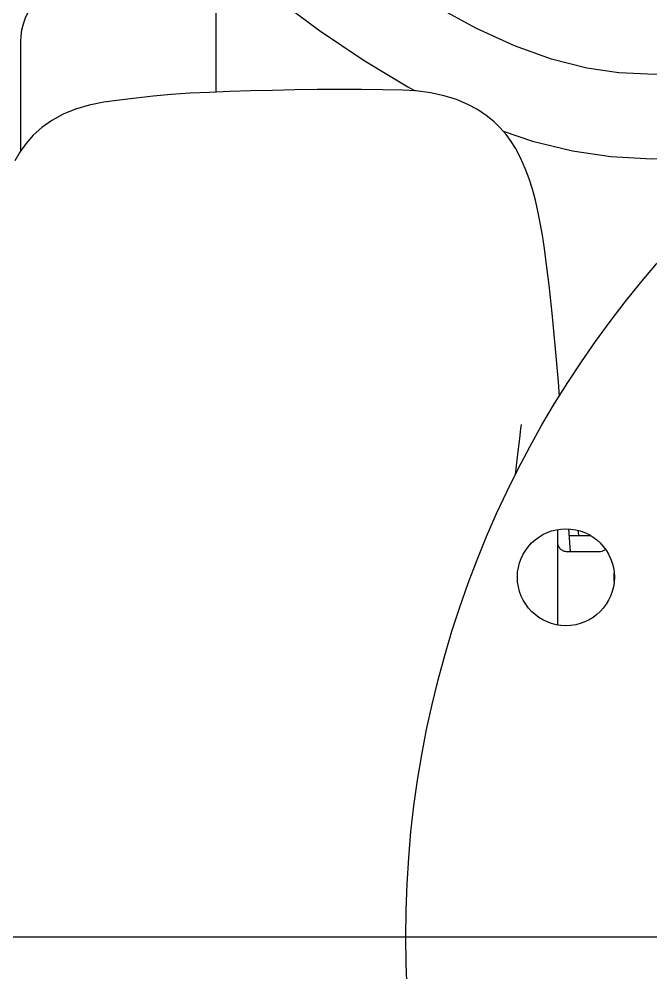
# Model space of a CAD drawing. Header units: millimetres. Extents: x 156850 to 204135, y 56350 to 74150.
# Drawn here: x 174569.9 to 174671.2, y 62197.2 to 62350.3 of the extents above; entities that cross this region are included whole.
import ezdxf

# ---------------------------------------------------------------- set-up
doc = ezdxf.new("R2010")
doc.units = ezdxf.units.MM
doc.header["$LTSCALE"] = 150
doc.linetypes.add('X-2F-PLAN$0$CENTER', pattern=[2, 1.25, -0.25, 0.25, -0.25])
doc.layers.add('-----33 Equipment', color=5, linetype='Continuous')

# ---------------------------------------------------------------- blocks, each defined once
blk = doc.blocks.new('X-2F-PLAN$0$A$C73FA2420')
at = {"color": 0, "linetype": 'X-2F-PLAN$0$CENTER', "ltscale": 2}
blk.add_line((2448.73, 1095.97), (2448.73, 580.58), dxfattribs=at)
at = {"color": 0, "linetype": 'Continuous'}
for p, q in [((2574.95, 1068.14), (2592.48, 1068.14)), ((2584.35, 1036.78), (2598.73, 1036.78)), ((2529.24, 988.03), (2529.24, 988.03)), ((2575.35, 988.78), (2575.35, 988.78)), ((2498.81, 981.98), (2508.54, 981.98)), ((2508.54, 981.98), (2512.07, 981.98)), ((2512.07, 981.98), (2514.13, 981.98)), ((2510.54, 975.35), (2510.55, 980.46)), ((2510.55, 979.95), (2514.22, 980.19)), ((2513.13, 976.68), (2513.13, 980.11)), ((2505.79, 972.94), (2507.15, 972.94))]:
    blk.add_line(p, q, dxfattribs=at)
for points in [[(2587.45, 972.21), (2588.21, 977.32), (2589.64, 982.97), (2591.79, 988.95), (2594.62, 995.12), (2598.06, 1001.39)], [(2640.75, 1089.08), (2641.15, 1087.33), (2641.16, 1085.45), (2640.81, 1083.32), (2640.06, 1080.85), (2638.82, 1077.95), (2637.03, 1074.6), (2634.69, 1070.86), (2631.81, 1066.77), (2628.44, 1062.33), (2624.6, 1057.56), (2620.33, 1052.43), (2615.61, 1046.86), (2610.46, 1040.77), (2605.02, 1034.21), (2599.54, 1027.3), (2594.26, 1020.2), (2589.41, 1013.07), (2585.18, 1006.07), (2584.54, 1004.86)], [(2584.68, 1006.92), (2584.73, 1010.05), (2584.77, 1013.49), (2584.77, 1017.02), (2584.75, 1020.6), (2584.71, 1024.19), (2584.63, 1027.75), (2584.54, 1031.24), (2584.43, 1034.63), (2584.31, 1037.89), (2584.16, 1041.02), (2583.95, 1044.02), (2583.7, 1046.9), (2583.4, 1049.66), (2583.07, 1052.31), (2582.72, 1054.83), (2582.26, 1057.18), (2581.62, 1059.36), (2580.8, 1061.35), (2579.81, 1063.15), (2578.67, 1064.75), (2577.41, 1066.15), (2576.06, 1067.34), (2574.68, 1068.33), (2573.32, 1069.12)], [(2592.48, 1068.14), (2593.33, 1068.1), (2594.33, 1067.96), (2595.31, 1067.72), (2596.27, 1067.39), (2597.19, 1066.96), (2598.05, 1066.43), (2598.87, 1065.83), (2599.61, 1065.14), (2600.28, 1064.38), (2600.79, 1063.69)], [(2575.35, 988.78), (2576.4, 989.45), (2577.54, 990.29), (2578.61, 991.22), (2579.63, 992.27), (2580.6, 993.47), (2581.53, 994.84), (2582.38, 996.43), (2583.14, 998.24), (2583.76, 1000.23), (2584.23, 1002.39), (2584.53, 1004.68), (2584.68, 1006.92)], [(2578.08, 990.76), (2576.47, 986.05), (2574.91, 979.64), (2574.01, 973.47)], [(2522.95, 988.76), (2525.72, 988.44), (2529.24, 988.03)], [(2529.24, 988.03), (2529.8, 987.97), (2530.3, 987.9)], [(2530.3, 987.9), (2530.68, 987.85), (2530.92, 987.81), (2530.99, 987.8)], [(2557.05, 983.82), (2559.25, 984.12), (2561.38, 984.45), (2563.37, 984.8), (2565.24, 985.17), (2567.02, 985.58), (2568.74, 986.04), (2570.43, 986.57), (2572.11, 987.19), (2573.78, 987.94), (2575.35, 988.78)], [(2535.46, 981.69), (2537.83, 981.88), (2543.71, 982.39), (2548.88, 982.89), (2553.34, 983.37), (2557.05, 983.82)], [(2574.01, 973.47), (2573.65, 966.88), (2573.7, 959.55)], [(2587.48, 952.29), (2587.21, 959.67), (2587.15, 966.38), (2587.45, 972.21)]]:
    blk.add_lwpolyline(points, dxfattribs=at)
for centre, radius in [((2448.73, 841.29), 165.1), ((2506.47, 980.68), 7.78)]:
    blk.add_circle(centre, radius, dxfattribs=at)
blk.add_arc((2508.23, 1018.28), 40, 277.0316, 278.2687, dxfattribs=at)
for points, start_tangent, end_tangent in [([(2510.99, 981.53), (2511.48, 981.86), (2512.04, 981.98)], (0.707262, 0.706952), (0.999889, 0.01489)), ([(2510.55, 980.46), (2510.66, 981.04), (2510.99, 981.53)], (0.000219, 1), (0.707262, 0.706952)), ([(2510.82, 974.48), (2510.54, 975.35)], (-0.573419, 0.819262), (0.000042, 1)), ([(2510.94, 974.32), (2510.82, 974.48)], (-0.675672, 0.737203), (-0.573419, 0.819262))]:
    blk.add_spline(points, degree=3, dxfattribs=dict(at, start_tangent=start_tangent, end_tangent=end_tangent))
blk = doc.blocks.new('X-2F-PLAN$0$zw$C47F')
at = {"layer": '-----33 Equipment'}
blk.add_blockref('X-2F-PLAN$0$A$C73FA2420', (2898.05, 848.02), dxfattribs=at)

msp = doc.modelspace()

# ---------------------------------------------------------------- block references
at = {"layer": '-----33 Equipment', "rotation": 90.00000000000001}
msp.add_blockref('X-2F-PLAN$0$zw$C47F', (176486.3, 56856.22), dxfattribs=at)

doc.saveas('drawing.dxf')
